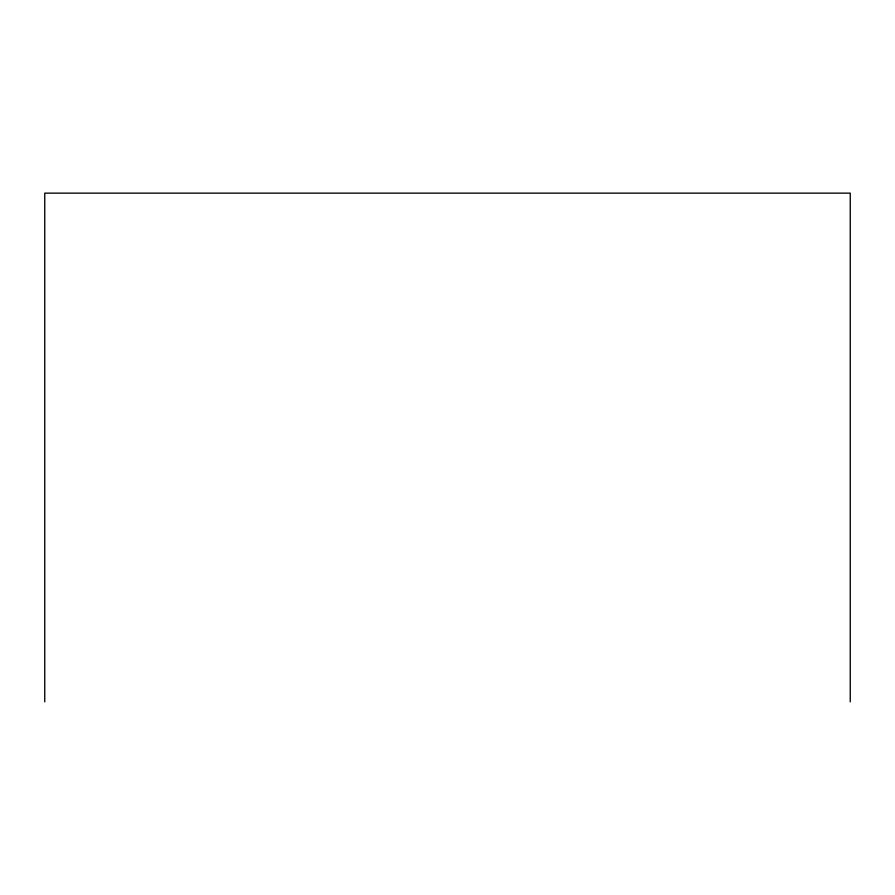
<?xml version="1.0" encoding="UTF-8"?>
<svg xmlns="http://www.w3.org/2000/svg" width="895" height="895" viewBox="0 0 895 895"><rect width="100%" height="100%" fill="white"/><g stroke="black" fill="none" stroke-linecap="round" stroke-linejoin="round"><path stroke-width="1.34" d="M850.25 701.859L850.25 193.141L44.75 193.141L44.75 701.859"/></g></svg>
